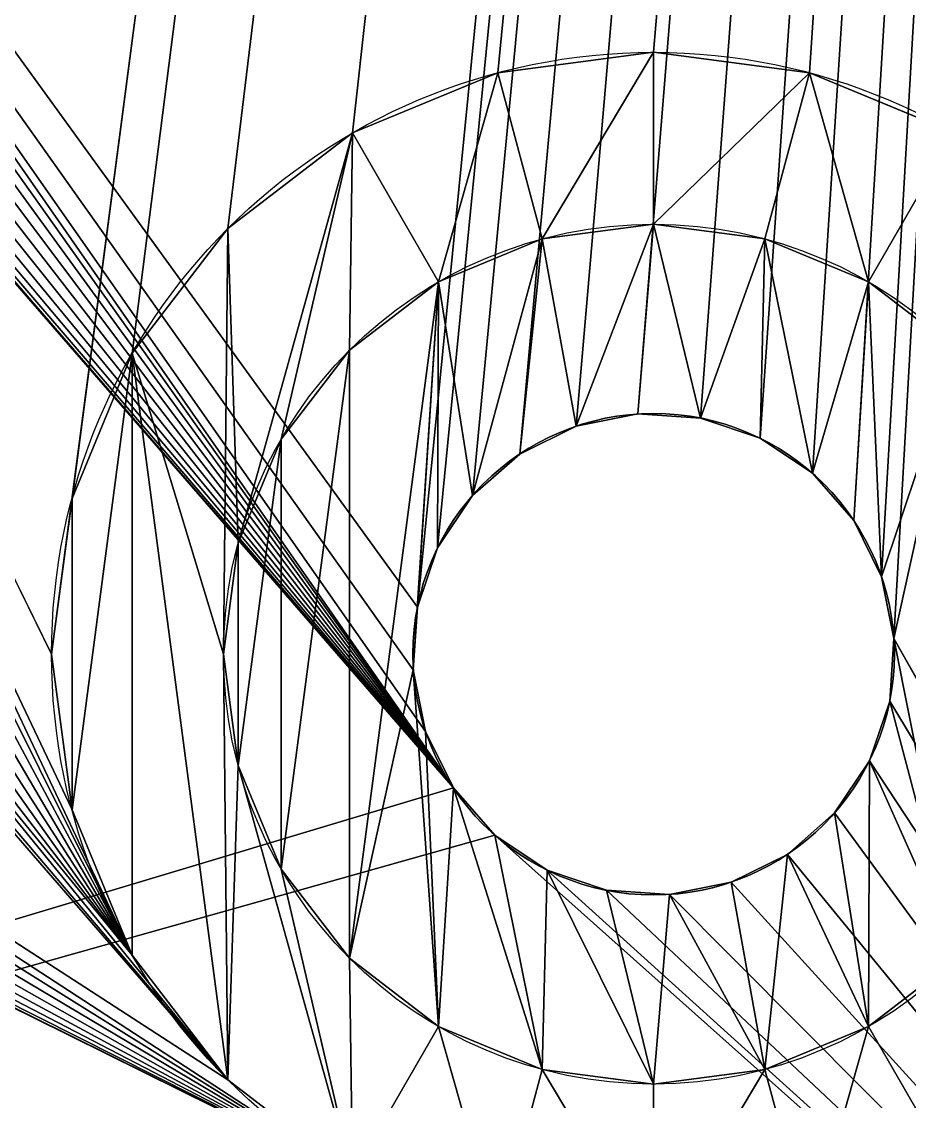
# Model space of a CAD drawing. Extents: x 0 to 70.6, y 0 to 71.4.
# Drawn here: x 61.84 to 67, y 3.78 to 10.05 of the extents above; entities that cross this region are included whole.
import ezdxf

# ---------------------------------------------------------------- set-up
doc = ezdxf.new("R2010")
doc.units = 0
doc.header["$LTSCALE"] = 25.4
doc.layers.get('0').update_dxf_attribs({"linetype": 'CONTINUOUS'})

# ---------------------------------------------------------------- blocks, each defined once
blk = doc.blocks.new('TIMER-MAINBOARD-UNTERTEIL_')
at = {"color": 7}
blk.add_circle((65.5152, 6.3757), 1.4, dxfattribs=at)

msp = doc.modelspace()

# ---------------------------------------------------------------- linework, layer by layer
at = {"color": 0}
for p, q in [((65.5152, 9.8757, -2.5), (65.5152, 9.8757, -7.5)), ((65.5152, 9.8757, -2.5), (65.5152, 9.8757, -7.5)), ((64.6094, 9.7564, -2.5), (64.6094, 9.7564, -7.5)), ((64.6094, 9.7564, -2.5), (64.6094, 9.7564, -7.5)), ((66.4211, 9.7564, -2.5), (66.4211, 9.7564, -7.5)), ((66.4211, 9.7564, -2.5), (66.4211, 9.7564, -7.5)), ((63.7652, 9.4068, -2.5), (63.7652, 9.4068, -7.5)), ((63.7652, 9.4068, -2.5), (63.7652, 9.4068, -7.5)), ((65.5152, 8.8757, -2.5), (65.5152, 8.8757, -7.5)), ((65.5152, 8.8757, -2.5), (65.5152, 8.8757, -7.5)), ((63.0404, 8.8505, -2.5), (63.0404, 8.8505, -7.5)), ((63.0404, 8.8505, -2.5), (63.0404, 8.8505, -7.5)), ((64.8682, 8.7905, -2.5), (64.8682, 8.7905, -7.5)), ((64.8682, 8.7905, -2.5), (64.8682, 8.7905, -7.5)), ((66.1623, 8.7905, -2.5), (66.1623, 8.7905, -7.5)), ((66.1623, 8.7905, -2.5), (66.1623, 8.7905, -7.5)), ((64.2652, 8.5407, -2.5), (64.2652, 8.5407, -7.5)), ((64.2652, 8.5407, -2.5), (64.2652, 8.5407, -7.5)), ((66.7652, 8.5407, -2.5), (66.7652, 8.5407, -7.5)), ((66.7652, 8.5407, -2.5), (66.7652, 8.5407, -7.5)), ((62.4842, 8.1257, -2.5), (62.4842, 8.1257, -7.5)), ((62.4842, 8.1257, -2.5), (62.4842, 8.1257, -7.5)), ((63.7475, 8.1434, -2.5), (63.7475, 8.1434, -7.5)), ((63.7475, 8.1434, -2.5), (63.7475, 8.1434, -7.5)), ((65.4237, 7.7727), (65.4237, 7.7727, -2.5)), ((65.4237, 7.7727), (65.4237, 7.7727, -2.5)), ((65.7884, 7.7488), (65.7884, 7.7488, -2.5)), ((65.7884, 7.7488), (65.7884, 7.7488, -2.5)), ((65.0652, 7.7014), (65.0652, 7.7014, -2.5)), ((65.0652, 7.7014), (65.0652, 7.7014, -2.5)), ((63.3502, 7.6257, -2.5), (63.3502, 7.6257, -7.5)), ((63.3502, 7.6257, -2.5), (63.3502, 7.6257, -7.5)), ((66.1344, 7.6313), (66.1344, 7.6313, -2.5)), ((66.1344, 7.6313), (66.1344, 7.6313, -2.5)), ((64.7374, 7.5397), (64.7374, 7.5397, -2.5)), ((64.7374, 7.5397), (64.7374, 7.5397, -2.5)), ((66.4383, 7.4283), (66.4383, 7.4283, -2.5)), ((66.4383, 7.4283), (66.4383, 7.4283, -2.5)), ((64.4627, 7.2988), (64.4627, 7.2988, -2.5)), ((64.4627, 7.2988), (64.4627, 7.2988, -2.5)), ((62.1345, 7.2815, -2.5), (62.1345, 7.2815, -7.5)), ((62.1345, 7.2815, -2.5), (62.1345, 7.2815, -7.5)), ((66.6793, 7.1535), (66.6793, 7.1535, -2.5)), ((66.6793, 7.1535), (66.6793, 7.1535, -2.5)), ((63.1004, 7.0227, -2.5), (63.1004, 7.0227, -7.5)), ((63.1004, 7.0227, -2.5), (63.1004, 7.0227, -7.5)), ((64.2596, 6.9949), (64.2596, 6.9949, -2.5)), ((64.2596, 6.9949), (64.2596, 6.9949, -2.5)), ((66.8409, 6.8257), (66.8409, 6.8257, -2.5)), ((66.8409, 6.8257), (66.8409, 6.8257, -2.5)), ((64.1421, 6.6488), (64.1421, 6.6488, -2.5)), ((64.1421, 6.6488), (64.1421, 6.6488, -2.5)), ((66.9122, 6.4672), (66.9122, 6.4672, -2.5)), ((66.9122, 6.4672), (66.9122, 6.4672, -2.5)), ((62.0152, 6.3757, -2.5), (62.0152, 6.3757, -7.5)), ((62.0152, 6.3757, -2.5), (62.0152, 6.3757, -7.5)), ((63.0152, 6.3757, -2.5), (63.0152, 6.3757, -7.5)), ((63.0152, 6.3757, -2.5), (63.0152, 6.3757, -7.5)), ((64.1182, 6.2841), (64.1182, 6.2841, -2.5)), ((64.1182, 6.2841), (64.1182, 6.2841, -2.5)), ((66.8883, 6.1025), (66.8883, 6.1025, -2.5)), ((66.8883, 6.1025), (66.8883, 6.1025, -2.5)), ((64.1895, 5.9257), (64.1895, 5.9257, -2.5)), ((64.1895, 5.9257), (64.1895, 5.9257, -2.5)), ((63.1004, 5.7286, -2.5), (63.1004, 5.7286, -7.5)), ((63.1004, 5.7286, -2.5), (63.1004, 5.7286, -7.5)), ((66.7709, 5.7565), (66.7709, 5.7565, -2.5)), ((66.7709, 5.7565), (66.7709, 5.7565, -2.5)), ((64.3512, 5.5979), (64.3512, 5.5979, -2.5)), ((64.3512, 5.5979), (64.3512, 5.5979, -2.5)), ((62.1345, 5.4698, -2.5), (62.1345, 5.4698, -7.5)), ((62.1345, 5.4698, -2.5), (62.1345, 5.4698, -7.5)), ((66.5678, 5.4526), (66.5678, 5.4526, -2.5)), ((66.5678, 5.4526), (66.5678, 5.4526, -2.5)), ((64.5922, 5.3231), (64.5922, 5.3231, -2.5)), ((64.5922, 5.3231), (64.5922, 5.3231, -2.5)), ((66.293, 5.2116), (66.293, 5.2116, -2.5)), ((66.293, 5.2116), (66.293, 5.2116, -2.5)), ((63.3502, 5.1257, -2.5), (63.3502, 5.1257, -7.5)), ((63.3502, 5.1257, -2.5), (63.3502, 5.1257, -7.5)), ((64.896, 5.1201), (64.896, 5.1201, -2.5)), ((64.896, 5.1201), (64.896, 5.1201, -2.5)), ((65.9653, 5.05), (65.9653, 5.05, -2.5)), ((65.9653, 5.05), (65.9653, 5.05, -2.5)), ((65.2421, 5.0026), (65.2421, 5.0026, -2.5)), ((65.2421, 5.0026), (65.2421, 5.0026, -2.5)), ((65.6068, 4.9787), (65.6068, 4.9787, -2.5)), ((65.6068, 4.9787), (65.6068, 4.9787, -2.5)), ((62.4842, 4.6257, -2.5), (62.4842, 4.6257, -7.5)), ((62.4842, 4.6257, -2.5), (62.4842, 4.6257, -7.5)), ((63.7475, 4.6079, -2.5), (63.7475, 4.6079, -7.5)), ((63.7475, 4.6079, -2.5), (63.7475, 4.6079, -7.5)), ((64.2652, 4.2106, -2.5), (64.2652, 4.2106, -7.5)), ((64.2652, 4.2106, -2.5), (64.2652, 4.2106, -7.5)), ((66.7652, 4.2106, -2.5), (66.7652, 4.2106, -7.5)), ((66.7652, 4.2106, -2.5), (66.7652, 4.2106, -7.5)), ((64.8682, 3.9609, -2.5), (64.8682, 3.9609, -7.5)), ((64.8682, 3.9609, -2.5), (64.8682, 3.9609, -7.5)), ((66.1623, 3.9609, -2.5), (66.1623, 3.9609, -7.5)), ((66.1623, 3.9609, -2.5), (66.1623, 3.9609, -7.5)), ((63.0404, 3.9008, -2.5), (63.0404, 3.9008, -7.5)), ((63.0404, 3.9008, -2.5), (63.0404, 3.9008, -7.5)), ((65.5152, 3.8757, -2.5), (65.5152, 3.8757, -7.5)), ((65.5152, 3.8757, -2.5), (65.5152, 3.8757, -7.5))]:
    msp.add_line(p, q, dxfattribs=at)
for centre, radius in [((65.5152, 6.3757, -2.5), 3.5), ((65.5152, 6.3757, -7.5), 3.5), ((65.5152, 6.3757, -2.5), 3.5), ((65.5152, 6.3757, -7.5), 3.5), ((65.5152, 6.3757, -2.5), 3.5), ((65.5152, 6.3757, -7.5), 3.5), ((65.5152, 6.3757, -2.5), 3.5), ((65.5152, 6.3757, -7.5), 3.5), ((65.5152, 6.3757, -2.5), 3.5), ((65.5152, 6.3757, -7.5), 3.5), ((65.5152, 6.3757, -2.5), 3.5), ((65.5152, 6.3757, -7.5), 3.5), ((65.5152, 6.3757, -2.5), 3.5), ((65.5152, 6.3757, -7.5), 3.5), ((65.5152, 6.3757, -2.5), 3.5), ((65.5152, 6.3757, -7.5), 3.5), ((65.5152, 6.3757, -2.5), 3.5), ((65.5152, 6.3757, -7.5), 3.5), ((65.5152, 6.3757, -2.5), 3.5), ((65.5152, 6.3757, -7.5), 3.5), ((65.5152, 6.3757, -2.5), 3.5), ((65.5152, 6.3757, -7.5), 3.5), ((65.5152, 6.3757, -2.5), 3.5), ((65.5152, 6.3757, -7.5), 3.5), ((65.5152, 6.3757, -2.5), 3.5), ((65.5152, 6.3757, -7.5), 3.5), ((65.5152, 6.3757, -2.5), 3.5), ((65.5152, 6.3757, -7.5), 3.5), ((65.5152, 6.3757, -2.5), 3.5), ((65.5152, 6.3757, -7.5), 3.5), ((65.5152, 6.3757, -2.5), 3.5), ((65.5152, 6.3757, -7.5), 3.5), ((65.5152, 6.3757, -2.5), 3.5), ((65.5152, 6.3757, -7.5), 3.5), ((65.5152, 6.3757, -2.5), 3.5), ((65.5152, 6.3757, -7.5), 3.5), ((65.5152, 6.3757, -2.5), 3.5), ((65.5152, 6.3757, -7.5), 3.5), ((65.5152, 6.3757, -2.5), 3.5), ((65.5152, 6.3757, -7.5), 3.5), ((65.5152, 6.3757, -2.5), 3.5), ((65.5152, 6.3757, -7.5), 3.5), ((65.5152, 6.3757, -2.5), 3.5), ((65.5152, 6.3757, -7.5), 3.5), ((65.5152, 6.3757, -2.5), 3.5), ((65.5152, 6.3757, -7.5), 3.5), ((65.5152, 6.3757, -2.5), 3.5), ((65.5152, 6.3757, -7.5), 3.5), ((65.5152, 6.3757, -2.5), 3.5), ((65.5152, 6.3757, -7.5), 3.5), ((65.5152, 6.3757, -2.5), 2.5), ((65.5152, 6.3757, -7.5), 2.5), ((65.5152, 6.3757, -2.5), 2.5), ((65.5152, 6.3757, -7.5), 2.5), ((65.5152, 6.3757, -2.5), 2.5), ((65.5152, 6.3757, -7.5), 2.5), ((65.5152, 6.3757, -2.5), 2.5), ((65.5152, 6.3757, -7.5), 2.5), ((65.5152, 6.3757, -2.5), 2.5), ((65.5152, 6.3757, -7.5), 2.5), ((65.5152, 6.3757, -2.5), 2.5), ((65.5152, 6.3757, -7.5), 2.5), ((65.5152, 6.3757, -2.5), 2.5), ((65.5152, 6.3757, -7.5), 2.5), ((65.5152, 6.3757, -2.5), 2.5), ((65.5152, 6.3757, -7.5), 2.5), ((65.5152, 6.3757, -2.5), 2.5), ((65.5152, 6.3757, -7.5), 2.5), ((65.5152, 6.3757, -2.5), 2.5), ((65.5152, 6.3757, -7.5), 2.5), ((65.5152, 6.3757, -2.5), 2.5), ((65.5152, 6.3757, -7.5), 2.5), ((65.5152, 6.3757, -2.5), 2.5), ((65.5152, 6.3757, -7.5), 2.5), ((65.5152, 6.3757, -2.5), 2.5), ((65.5152, 6.3757, -7.5), 2.5), ((65.5152, 6.3757, -2.5), 2.5), ((65.5152, 6.3757, -7.5), 2.5), ((65.5152, 6.3757, -2.5), 2.5), ((65.5152, 6.3757, -7.5), 2.5), ((65.5152, 6.3757, -2.5), 2.5), ((65.5152, 6.3757, -7.5), 2.5), ((65.5152, 6.3757, -2.5), 2.5), ((65.5152, 6.3757, -7.5), 2.5), ((65.5152, 6.3757, -2.5), 2.5), ((65.5152, 6.3757, -7.5), 2.5), ((65.5152, 6.3757, -2.5), 2.5), ((65.5152, 6.3757, -7.5), 2.5), ((65.5152, 6.3757, -2.5), 2.5), ((65.5152, 6.3757, -7.5), 2.5), ((65.5152, 6.3757, -2.5), 2.5), ((65.5152, 6.3757, -7.5), 2.5), ((65.5152, 6.3757, -2.5), 2.5), ((65.5152, 6.3757, -7.5), 2.5), ((65.5152, 6.3757, -2.5), 2.5), ((65.5152, 6.3757, -7.5), 2.5), ((65.5152, 6.3757, -2.5), 2.5), ((65.5152, 6.3757, -7.5), 2.5), ((65.5152, 6.3757, -2.5), 2.5), ((65.5152, 6.3757, -7.5), 2.5)]:
    msp.add_circle(centre, radius, dxfattribs=at)
at = {"color": 0, "extrusion": (0, 0, -1)}
for centre in [(-65.5152, 6.3757), (-65.5152, 6.3757), (-65.5152, 6.3757, 2.5), (-65.5152, 6.3757), (-65.5152, 6.3757, 2.5), (-65.5152, 6.3757), (-65.5152, 6.3757, 2.5), (-65.5152, 6.3757), (-65.5152, 6.3757, 2.5), (-65.5152, 6.3757), (-65.5152, 6.3757, 2.5), (-65.5152, 6.3757), (-65.5152, 6.3757, 2.5), (-65.5152, 6.3757), (-65.5152, 6.3757, 2.5), (-65.5152, 6.3757), (-65.5152, 6.3757, 2.5), (-65.5152, 6.3757), (-65.5152, 6.3757, 2.5), (-65.5152, 6.3757), (-65.5152, 6.3757, 2.5), (-65.5152, 6.3757), (-65.5152, 6.3757, 2.5), (-65.5152, 6.3757), (-65.5152, 6.3757, 2.5), (-65.5152, 6.3757), (-65.5152, 6.3757, 2.5), (-65.5152, 6.3757), (-65.5152, 6.3757, 2.5), (-65.5152, 6.3757), (-65.5152, 6.3757, 2.5), (-65.5152, 6.3757), (-65.5152, 6.3757, 2.5), (-65.5152, 6.3757), (-65.5152, 6.3757, 2.5), (-65.5152, 6.3757), (-65.5152, 6.3757, 2.5), (-65.5152, 6.3757), (-65.5152, 6.3757, 2.5), (-65.5152, 6.3757), (-65.5152, 6.3757, 2.5), (-65.5152, 6.3757), (-65.5152, 6.3757, 2.5), (-65.5152, 6.3757), (-65.5152, 6.3757, 2.5), (-65.5152, 6.3757), (-65.5152, 6.3757, 2.5), (-65.5152, 6.3757), (-65.5152, 6.3757, 2.5), (-65.5152, 6.3757, 2.5)]:
    msp.add_circle(centre, 1.4, dxfattribs=at)

# ---------------------------------------------------------------- block references
at = {"color": 0}
msp.add_blockref('TIMER-MAINBOARD-UNTERTEIL_', (0, 0), dxfattribs=at)

# ---------------------------------------------------------------- meshes
mesh = msp.add_polyface(dxfattribs=at)
corners = [(0, 71.4, -2.5), (2.9923, 65.4895, -2.5), (0, 0, -2.5), (3.0834, 66.3986, -2.5), (3.4067, 67.2532, -2.5), (3.9402, 67.9949, -2.5), (4.6475, 68.5734, -2.5), (5.4804, 68.9491, -2.5), (6.3821, 69.0964, -2.5), (70.56, 71.4, -2.5), (7.2912, 69.0053, -2.5), (8.1458, 68.682, -2.5), (8.8876, 68.1485, -2.5), (9.466, 67.4412, -2.5), (9.8417, 66.6083, -2.5), (9.989, 65.7066, -2.5), (34.7433, 53.7097, -2.5), (34.1781, 53.3834, -2.5), (33.7166, 52.9219, -2.5), (33.3903, 52.3567, -2.5), (33.2214, 51.7263, -2.5), (33.2, 20, -2.5), (35.3737, 53.8786, -2.5), (36.0263, 53.8786, -2.5), (36.6567, 53.7097, -2.5), (37.2219, 53.3834, -2.5), (37.6834, 52.9219, -2.5), (38.0097, 52.3567, -2.5), (38.1786, 51.7263, -2.5), (38.1786, 51.0737, -2.5), (38.2, 20, -2.5), (46.059, 26.779, -2.5), (45.757, 25.9167, -2.5), (45.6884, 25.0056, -2.5), (46.5738, 27.5338, -2.5), (47.2665, 28.1296, -2.5), (48.0899, 28.5258, -2.5), (48.9877, 28.6955, -2.5), (49.8988, 28.627, -2.5), (50.7611, 28.325, -2.5), (51.5159, 27.8101, -2.5), (52.1117, 27.1174, -2.5), (52.5079, 26.2941, -2.5), (52.6775, 25.3963, -2.5), (62.0152, 6.3757, -2.5), (62.1345, 7.2815, -2.5), (62.4842, 8.1257, -2.5), (63.0404, 8.8505, -2.5), (63.7652, 9.4068, -2.5), (64.6094, 9.7564, -2.5), (65.5152, 9.8757, -2.5), (66.4211, 9.7564, -2.5), (67.2652, 9.4068, -2.5), (67.9901, 8.8505, -2.5), (68.5463, 8.1257, -2.5), (68.896, 7.2815, -2.5), (69.0152, 6.3757, -2.5), (63.7652, 3.3446, -2.5), (70.56, 0, -2.5), (34.45, 17.8349, -2.5), (33.9322, 18.2322, -2.5), (33.5349, 18.75, -2.5), (3.5153, 63.7549, -2.5), (3.1396, 64.5877, -2.5), (4.0937, 63.0476, -2.5), (4.8355, 62.5141, -2.5), (5.6901, 62.1908, -2.5), (6.5992, 62.0997, -2.5), (7.501, 62.247, -2.5), (8.3338, 62.6227, -2.5), (9.0411, 63.2011, -2.5), (9.5746, 63.9429, -2.5), (9.8979, 64.7975, -2.5), (33.2852, 19.353, -2.5), (35.053, 17.5852, -2.5), (35.7, 17.5, -2.5), (36.347, 17.5852, -2.5), (36.95, 17.8349, -2.5), (37.4678, 18.2322, -2.5), (37.8651, 18.75, -2.5), (38.1148, 19.353, -2.5), (63.0404, 3.9008, -2.5), (46.8501, 22.5918, -2.5), (46.2543, 23.2845, -2.5), (45.8581, 24.1078, -2.5), (47.6049, 22.0769, -2.5), (48.4672, 21.7749, -2.5), (62.4842, 4.6257, -2.5), (49.3783, 21.7064, -2.5), (50.2761, 21.876, -2.5), (51.0994, 22.2722, -2.5), (51.7921, 22.868, -2.5), (52.307, 23.6228, -2.5), (52.609, 24.4852, -2.5), (62.1345, 5.4698, -2.5), (64.6094, 2.9949, -2.5), (65.5152, 2.8757, -2.5), (66.4211, 2.9949, -2.5), (67.2652, 3.3446, -2.5), (67.9901, 3.9008, -2.5), (68.5463, 4.6257, -2.5), (68.896, 5.4698, -2.5), (33.2214, 51.0737, -2.5), (33.2852, 20.647, -2.5), (33.3903, 50.4433, -2.5), (33.5349, 21.25, -2.5), (33.7166, 49.8781, -2.5), (33.9322, 21.7678, -2.5), (34.1781, 49.4166, -2.5), (34.45, 22.1651, -2.5), (34.7433, 49.0903, -2.5), (35.053, 22.4148, -2.5), (35.3737, 48.9214, -2.5), (35.7, 22.5, -2.5), (36.0263, 48.9214, -2.5), (36.347, 22.4148, -2.5), (36.6567, 49.0903, -2.5), (36.95, 22.1651, -2.5), (37.2219, 49.4166, -2.5), (37.4678, 21.7678, -2.5), (37.6834, 49.8781, -2.5), (37.8651, 21.25, -2.5), (38.0097, 50.4433, -2.5), (38.1148, 20.647, -2.5)]
mesh.append_faces([[corners[k] for k in face] for face in [(0, 1, 2), (1, 0, 3), (3, 0, 4), (4, 0, 5), (5, 0, 6), (6, 0, 7), (7, 0, 8), (8, 9, 10), (10, 9, 11), (11, 9, 12), (12, 9, 13), (13, 9, 14), (14, 9, 15), (16, 9, 22), (22, 9, 23), (23, 9, 24), (24, 9, 25), (25, 9, 26), (26, 9, 27), (27, 9, 28), (28, 9, 29), (31, 9, 34), (34, 9, 35), (35, 9, 36), (36, 9, 37), (37, 9, 38), (38, 9, 39), (39, 9, 40), (40, 9, 41), (41, 9, 42), (42, 9, 43), (44, 9, 45), (45, 9, 46), (46, 9, 47), (47, 9, 48), (48, 9, 49), (49, 9, 50), (50, 9, 51), (51, 9, 52), (52, 9, 53), (53, 9, 54), (54, 9, 55), (55, 9, 56), (2, 57, 58), (59, 2, 60), (60, 2, 61), (62, 2, 63), (63, 2, 1), (61, 15, 73), (73, 15, 21), (57, 30, 81), (82, 30, 83), (83, 30, 84), (84, 30, 33), (81, 86, 87), (87, 43, 94), (94, 43, 44), (58, 56, 9), (21, 102, 103), (102, 21, 20), (103, 104, 105), (105, 106, 107), (107, 108, 109), (109, 110, 111), (111, 112, 113), (113, 114, 115), (115, 116, 117), (117, 118, 119), (119, 120, 121), (121, 122, 123), (123, 29, 30)]], dxfattribs={"vtx0": -1, "vtx1": -1, "color": 0})
mesh.append_faces([[corners[k] for k in face] for face in [(15, 9, 16), (15, 20, 21), (29, 9, 30), (30, 9, 31), (43, 9, 44), (57, 2, 59), (61, 2, 62), (81, 30, 82)]], dxfattribs={"vtx0": -1, "vtx1": -1, "vtx2": -1, "color": 0})
mesh.append_faces([[corners[k] for k in face] for face in [(8, 0, 9), (15, 16, 17), (15, 17, 18), (15, 18, 19), (15, 19, 20), (30, 31, 32), (30, 32, 33), (61, 62, 64), (61, 64, 65), (61, 65, 66), (61, 66, 67), (61, 67, 68), (61, 68, 69), (61, 69, 70), (61, 70, 71), (61, 71, 72), (61, 72, 15), (57, 59, 74), (57, 74, 75), (57, 75, 76), (57, 76, 77), (57, 77, 78), (57, 78, 79), (57, 79, 80), (57, 80, 30), (81, 82, 85), (81, 85, 86), (87, 86, 88), (87, 88, 89), (87, 89, 90), (87, 90, 91), (87, 91, 92), (87, 92, 93), (87, 93, 43), (58, 57, 95), (58, 95, 96), (58, 96, 97), (58, 97, 98), (58, 98, 99), (58, 99, 100), (58, 100, 101), (58, 101, 56), (103, 102, 104), (105, 104, 106), (107, 106, 108), (109, 108, 110), (111, 110, 112), (113, 112, 114), (115, 114, 116), (117, 116, 118), (119, 118, 120), (121, 120, 122), (123, 122, 29)]], dxfattribs={"vtx0": -1, "vtx2": -1, "color": 0})
mesh = msp.add_polyface(dxfattribs=at)
corners = [(45.7, 0), (47.795, 25.0182), (45.7, 71.4), (47.8895, 24.6652), (48.0723, 24.3487), (64.3512, 5.5979), (64.5922, 5.3231), (70.56, 0), (48.3307, 24.0902), (48.6472, 23.9075), (49.0002, 23.8129), (49.3657, 23.8129), (49.7187, 23.9075), (50.0352, 24.0902), (50.2937, 24.3487), (50.4764, 24.6652), (50.571, 25.0182), (50.571, 25.3837), (64.1895, 5.9257), (64.1182, 6.2841), (64.896, 5.1201), (65.2421, 5.0026), (65.6068, 4.9787), (65.9653, 5.05), (66.293, 5.2116), (66.5678, 5.4526), (66.7709, 5.7565), (66.8883, 6.1025), (66.9122, 6.4672), (47.8895, 25.7367), (70.56, 71.4), (47.795, 25.3837), (48.0723, 26.0532), (48.3307, 26.3116), (48.6472, 26.4944), (49.0002, 26.589), (49.3657, 26.589), (49.7187, 26.4944), (50.0352, 26.3116), (50.2937, 26.0532), (50.4764, 25.7367), (64.1421, 6.6488), (64.2596, 6.9949), (64.4627, 7.2988), (64.7374, 7.5397), (65.0652, 7.7014), (65.4237, 7.7727), (65.7884, 7.7488), (66.1344, 7.6313), (66.4383, 7.4283), (66.6793, 7.1535), (66.8409, 6.8257)]
mesh.append_faces([[corners[k] for k in face] for face in [(0, 1, 2), (1, 0, 3), (3, 0, 4), (5, 0, 6), (4, 5, 8), (8, 5, 9), (9, 5, 10), (10, 5, 11), (11, 5, 12), (12, 5, 13), (13, 5, 14), (14, 5, 15), (15, 5, 16), (16, 5, 17), (6, 7, 20), (20, 7, 21), (21, 7, 22), (22, 7, 23), (23, 7, 24), (24, 7, 25), (25, 7, 26), (26, 7, 27), (27, 7, 28), (2, 29, 30), (29, 2, 31), (31, 2, 1), (41, 17, 19), (30, 28, 7)]], dxfattribs={"vtx0": -1, "vtx1": -1, "color": 0})
mesh.append_faces([[corners[k] for k in face] for face in [(4, 0, 5), (30, 17, 41)]], dxfattribs={"vtx0": -1, "vtx1": -1, "vtx2": -1, "color": 0})
mesh.append_faces([[corners[k] for k in face] for face in [(6, 0, 7), (17, 5, 18), (17, 18, 19), (30, 29, 32), (30, 32, 33), (30, 33, 34), (30, 34, 35), (30, 35, 36), (30, 36, 37), (30, 37, 38), (30, 38, 39), (30, 39, 40), (30, 40, 17), (30, 41, 42), (30, 42, 43), (30, 43, 44), (30, 44, 45), (30, 45, 46), (30, 46, 47), (30, 47, 48), (30, 48, 49), (30, 49, 50), (30, 50, 51), (30, 51, 28)]], dxfattribs={"vtx0": -1, "vtx2": -1, "color": 0})
mesh = msp.add_polyface(dxfattribs=at)
corners = [(63.0404, 8.8505, -7.5), (63.0152, 6.3757, -7.5), (62.4842, 8.1257, -7.5), (63.1004, 7.0227, -7.5), (63.7652, 9.4068, -7.5), (63.3502, 7.6257, -7.5), (63.7475, 8.1434, -7.5), (64.2652, 8.5407, -7.5), (64.6094, 9.7564, -7.5), (64.8682, 8.7905, -7.5), (65.5152, 9.8757, -7.5), (65.5152, 8.8757, -7.5), (66.4211, 9.7564, -7.5), (66.1623, 8.7905, -7.5), (66.7652, 8.5407, -7.5), (67.2652, 9.4068, -7.5), (67.283, 8.1434, -7.5), (67.9901, 8.8505, -7.5), (67.6803, 7.6257, -7.5), (67.9301, 7.0227, -7.5), (68.0152, 6.3757, -7.5), (68.5463, 8.1257, -7.5), (68.5463, 4.6257, -7.5), (68.896, 5.4698, -7.5), (68.896, 7.2815, -7.5), (69.0152, 6.3757, -7.5), (62.1345, 7.2815, -7.5), (62.1345, 5.4698, -7.5), (62.0152, 6.3757, -7.5), (62.4842, 4.6257, -7.5), (63.0404, 3.9008, -7.5), (63.1004, 5.7286, -7.5), (63.7652, 3.3446, -7.5), (63.3502, 5.1257, -7.5), (63.7475, 4.6079, -7.5), (64.2652, 4.2106, -7.5), (64.6094, 2.9949, -7.5), (64.8682, 3.9609, -7.5), (65.5152, 2.8757, -7.5), (65.5152, 3.8757, -7.5), (66.1623, 3.9609, -7.5), (66.4211, 2.9949, -7.5), (66.7652, 4.2106, -7.5), (67.2652, 3.3446, -7.5), (67.283, 4.6079, -7.5), (67.9901, 3.9008, -7.5), (67.6803, 5.1257, -7.5), (67.9301, 5.7286, -7.5)]
mesh.append_faces([[corners[k] for k in face] for face in [(23, 24, 25), (26, 27, 28)]], dxfattribs={"vtx0": -1, "color": 0})
mesh.append_faces([[corners[k] for k in face] for face in [(0, 1, 2), (1, 0, 3), (3, 4, 5), (5, 4, 6), (6, 4, 7), (7, 8, 9), (9, 10, 11), (11, 12, 13), (13, 12, 14), (14, 15, 16), (16, 17, 18), (18, 17, 19), (19, 17, 20), (22, 21, 23), (27, 2, 29), (29, 2, 30), (30, 31, 32), (32, 35, 36), (36, 37, 38), (38, 40, 41), (41, 42, 43), (43, 44, 45), (45, 20, 22)]], dxfattribs={"vtx0": -1, "vtx1": -1, "color": 0})
mesh.append_faces([[corners[k] for k in face] for face in [(20, 21, 22), (30, 2, 1)]], dxfattribs={"vtx0": -1, "vtx1": -1, "vtx2": -1, "color": 0})
mesh.append_faces([[corners[k] for k in face] for face in [(3, 0, 4), (7, 4, 8), (9, 8, 10), (11, 10, 12), (14, 12, 15), (16, 15, 17), (20, 17, 21), (23, 21, 24), (27, 26, 2), (30, 1, 31), (32, 31, 33), (32, 33, 34), (32, 34, 35), (36, 35, 37), (38, 37, 39), (38, 39, 40), (41, 40, 42), (43, 42, 44), (45, 44, 46), (45, 46, 47), (45, 47, 20)]], dxfattribs={"vtx0": -1, "vtx2": -1, "color": 0})
mesh = msp.add_polyface(dxfattribs=at)
corners = [(64.6094, 9.7564, -2.5), (65.5152, 9.8757, -7.5), (64.6094, 9.7564, -7.5), (65.5152, 9.8757, -2.5)]
mesh.append_faces([[corners[k] for k in face] for face in [(0, 1, 2), (1, 0, 3)]], dxfattribs={"vtx0": -1, "color": 0})
mesh = msp.add_polyface(dxfattribs=at)
corners = [(65.5152, 9.8757, -2.5), (66.4211, 9.7564, -7.5), (65.5152, 9.8757, -7.5), (66.4211, 9.7564, -2.5)]
mesh.append_faces([[corners[k] for k in face] for face in [(0, 1, 2), (1, 0, 3)]], dxfattribs={"vtx0": -1, "color": 0})
mesh = msp.add_polyface(dxfattribs=at)
corners = [(63.7652, 9.4068, -2.5), (64.6094, 9.7564, -7.5), (63.7652, 9.4068, -7.5), (64.6094, 9.7564, -2.5)]
mesh.append_faces([[corners[k] for k in face] for face in [(0, 1, 2), (1, 0, 3)]], dxfattribs={"vtx0": -1, "color": 0})
mesh = msp.add_polyface(dxfattribs=at)
corners = [(66.4211, 9.7564, -2.5), (67.2652, 9.4068, -7.5), (66.4211, 9.7564, -7.5), (67.2652, 9.4068, -2.5)]
mesh.append_faces([[corners[k] for k in face] for face in [(0, 1, 2), (1, 0, 3)]], dxfattribs={"vtx0": -1, "color": 0})
mesh = msp.add_polyface(dxfattribs=at)
corners = [(63.0404, 8.8505, -2.5), (63.7652, 9.4068, -7.5), (63.0404, 8.8505, -7.5), (63.7652, 9.4068, -2.5)]
mesh.append_faces([[corners[k] for k in face] for face in [(0, 1, 2), (1, 0, 3)]], dxfattribs={"vtx0": -1, "color": 0})
mesh = msp.add_polyface(dxfattribs=at)
corners = [(63.1004, 7.0227, -2.5), (63.1004, 5.7286, -2.5), (63.0152, 6.3757, -2.5), (63.3502, 7.6257, -2.5), (63.3502, 5.1257, -2.5), (63.7475, 8.1434, -2.5), (63.7475, 4.6079, -2.5), (64.2652, 8.5407, -2.5), (64.1182, 6.2841, -2.5), (64.1421, 6.6488, -2.5), (64.2596, 6.9949, -2.5), (64.4627, 7.2988, -2.5), (64.8682, 8.7905, -2.5), (64.7374, 7.5397, -2.5), (65.0652, 7.7014, -2.5), (65.5152, 8.8757, -2.5), (65.4237, 7.7727, -2.5), (65.7884, 7.7488, -2.5), (66.1623, 8.7905, -2.5), (66.1344, 7.6313, -2.5), (66.4383, 7.4283, -2.5), (66.7652, 8.5407, -2.5), (66.6793, 7.1535, -2.5), (66.8409, 6.8257, -2.5), (67.283, 8.1434, -2.5), (66.9122, 6.4672, -2.5), (67.283, 4.6079, -2.5), (67.6803, 5.1257, -2.5), (67.6803, 7.6257, -2.5), (67.9301, 7.0227, -2.5), (67.9301, 5.7286, -2.5), (68.0152, 6.3757, -2.5), (64.2652, 4.2106, -2.5), (64.1895, 5.9257, -2.5), (64.3512, 5.5979, -2.5), (64.8682, 3.9609, -2.5), (64.5922, 5.3231, -2.5), (64.896, 5.1201, -2.5), (65.5152, 3.8757, -2.5), (65.2421, 5.0026, -2.5), (65.6068, 4.9787, -2.5), (66.1623, 3.9609, -2.5), (65.9653, 5.05, -2.5), (66.293, 5.2116, -2.5), (66.7652, 4.2106, -2.5), (66.5678, 5.4526, -2.5), (66.7709, 5.7565, -2.5), (66.8883, 6.1025, -2.5)]
mesh.append_faces([[corners[k] for k in face] for face in [(0, 1, 2), (30, 29, 31)]], dxfattribs={"vtx0": -1, "color": 0})
mesh.append_faces([[corners[k] for k in face] for face in [(1, 3, 4), (4, 5, 6), (8, 7, 9), (9, 7, 10), (10, 7, 11), (11, 12, 13), (13, 12, 14), (14, 15, 16), (16, 15, 17), (17, 18, 19), (19, 18, 20), (20, 21, 22), (22, 21, 23), (23, 24, 25), (26, 24, 27), (27, 29, 30), (32, 34, 35), (35, 37, 38), (38, 40, 41), (41, 43, 44), (44, 46, 26)]], dxfattribs={"vtx0": -1, "vtx1": -1, "color": 0})
mesh.append_faces([[corners[k] for k in face] for face in [(6, 7, 8), (25, 24, 26)]], dxfattribs={"vtx0": -1, "vtx1": -1, "vtx2": -1, "color": 0})
mesh.append_faces([[corners[k] for k in face] for face in [(1, 0, 3), (4, 3, 5), (6, 5, 7), (11, 7, 12), (14, 12, 15), (17, 15, 18), (20, 18, 21), (23, 21, 24), (27, 24, 28), (27, 28, 29), (8, 32, 6), (32, 8, 33), (32, 33, 34), (35, 34, 36), (35, 36, 37), (38, 37, 39), (38, 39, 40), (41, 40, 42), (41, 42, 43), (44, 43, 45), (44, 45, 46), (26, 46, 47), (26, 47, 25)]], dxfattribs={"vtx0": -1, "vtx2": -1, "color": 0})
mesh = msp.add_polyface(dxfattribs=at)
corners = [(65.5152, 8.8757, -2.5), (64.8682, 8.7905, -7.5), (65.5152, 8.8757, -7.5), (64.8682, 8.7905, -2.5)]
mesh.append_faces([[corners[k] for k in face] for face in [(0, 1, 2), (1, 0, 3)]], dxfattribs={"vtx0": -1, "color": 0})
mesh = msp.add_polyface(dxfattribs=at)
corners = [(66.1623, 8.7905, -2.5), (65.5152, 8.8757, -7.5), (66.1623, 8.7905, -7.5), (65.5152, 8.8757, -2.5)]
mesh.append_faces([[corners[k] for k in face] for face in [(0, 1, 2), (1, 0, 3)]], dxfattribs={"vtx0": -1, "color": 0})
mesh = msp.add_polyface(dxfattribs=at)
corners = [(63.0404, 8.8505, -2.5), (62.4842, 8.1257, -7.5), (62.4842, 8.1257, -2.5), (63.0404, 8.8505, -7.5)]
mesh.append_faces([[corners[k] for k in face] for face in [(0, 1, 2), (1, 0, 3)]], dxfattribs={"vtx0": -1, "color": 0})
mesh = msp.add_polyface(dxfattribs=at)
corners = [(64.8682, 8.7905, -2.5), (64.2652, 8.5407, -7.5), (64.8682, 8.7905, -7.5), (64.2652, 8.5407, -2.5)]
mesh.append_faces([[corners[k] for k in face] for face in [(0, 1, 2), (1, 0, 3)]], dxfattribs={"vtx0": -1, "color": 0})
mesh = msp.add_polyface(dxfattribs=at)
corners = [(66.7652, 8.5407, -2.5), (66.1623, 8.7905, -7.5), (66.7652, 8.5407, -7.5), (66.1623, 8.7905, -2.5)]
mesh.append_faces([[corners[k] for k in face] for face in [(0, 1, 2), (1, 0, 3)]], dxfattribs={"vtx0": -1, "color": 0})
mesh = msp.add_polyface(dxfattribs=at)
corners = [(64.2652, 8.5407, -2.5), (63.7475, 8.1434, -7.5), (64.2652, 8.5407, -7.5), (63.7475, 8.1434, -2.5)]
mesh.append_faces([[corners[k] for k in face] for face in [(0, 1, 2), (1, 0, 3)]], dxfattribs={"vtx0": -1, "color": 0})
mesh = msp.add_polyface(dxfattribs=at)
corners = [(67.283, 8.1434, -2.5), (66.7652, 8.5407, -7.5), (67.283, 8.1434, -7.5), (66.7652, 8.5407, -2.5)]
mesh.append_faces([[corners[k] for k in face] for face in [(0, 1, 2), (1, 0, 3)]], dxfattribs={"vtx0": -1, "color": 0})
mesh = msp.add_polyface(dxfattribs=at)
corners = [(62.4842, 8.1257, -2.5), (62.1345, 7.2815, -7.5), (62.1345, 7.2815, -2.5), (62.4842, 8.1257, -7.5)]
mesh.append_faces([[corners[k] for k in face] for face in [(0, 1, 2), (1, 0, 3)]], dxfattribs={"vtx0": -1, "color": 0})
mesh = msp.add_polyface(dxfattribs=at)
corners = [(63.7475, 8.1434, -7.5), (63.3502, 7.6257, -2.5), (63.3502, 7.6257, -7.5), (63.7475, 8.1434, -2.5)]
mesh.append_faces([[corners[k] for k in face] for face in [(0, 1, 2), (1, 0, 3)]], dxfattribs={"vtx0": -1, "color": 0})
mesh = msp.add_polyface(dxfattribs=at)
corners = [(65.4237, 7.7727), (65.0652, 7.7014, -2.5), (65.4237, 7.7727, -2.5), (65.0652, 7.7014)]
mesh.append_faces([[corners[k] for k in face] for face in [(0, 1, 2), (1, 0, 3)]], dxfattribs={"vtx0": -1, "color": 0})
mesh = msp.add_polyface(dxfattribs=at)
corners = [(65.7884, 7.7488), (65.4237, 7.7727, -2.5), (65.7884, 7.7488, -2.5), (65.4237, 7.7727)]
mesh.append_faces([[corners[k] for k in face] for face in [(0, 1, 2), (1, 0, 3)]], dxfattribs={"vtx0": -1, "color": 0})
mesh = msp.add_polyface(dxfattribs=at)
corners = [(66.1344, 7.6313), (65.7884, 7.7488, -2.5), (66.1344, 7.6313, -2.5), (65.7884, 7.7488)]
mesh.append_faces([[corners[k] for k in face] for face in [(0, 1, 2), (1, 0, 3)]], dxfattribs={"vtx0": -1, "color": 0})
mesh = msp.add_polyface(dxfattribs=at)
corners = [(65.0652, 7.7014), (64.7374, 7.5397, -2.5), (65.0652, 7.7014, -2.5), (64.7374, 7.5397)]
mesh.append_faces([[corners[k] for k in face] for face in [(0, 1, 2), (1, 0, 3)]], dxfattribs={"vtx0": -1, "color": 0})
mesh = msp.add_polyface(dxfattribs=at)
corners = [(63.3502, 7.6257, -7.5), (63.1004, 7.0227, -2.5), (63.1004, 7.0227, -7.5), (63.3502, 7.6257, -2.5)]
mesh.append_faces([[corners[k] for k in face] for face in [(0, 1, 2), (1, 0, 3)]], dxfattribs={"vtx0": -1, "color": 0})
mesh = msp.add_polyface(dxfattribs=at)
corners = [(66.4383, 7.4283), (66.1344, 7.6313, -2.5), (66.4383, 7.4283, -2.5), (66.1344, 7.6313)]
mesh.append_faces([[corners[k] for k in face] for face in [(0, 1, 2), (1, 0, 3)]], dxfattribs={"vtx0": -1, "color": 0})
mesh = msp.add_polyface(dxfattribs=at)
corners = [(64.7374, 7.5397), (64.4627, 7.2988, -2.5), (64.7374, 7.5397, -2.5), (64.4627, 7.2988)]
mesh.append_faces([[corners[k] for k in face] for face in [(0, 1, 2), (1, 0, 3)]], dxfattribs={"vtx0": -1, "color": 0})
mesh = msp.add_polyface(dxfattribs=at)
corners = [(66.4383, 7.4283), (66.6793, 7.1535, -2.5), (66.6793, 7.1535), (66.4383, 7.4283, -2.5)]
mesh.append_faces([[corners[k] for k in face] for face in [(0, 1, 2), (1, 0, 3)]], dxfattribs={"vtx0": -1, "color": 0})
mesh = msp.add_polyface(dxfattribs=at)
corners = [(64.4627, 7.2988, -2.5), (64.2596, 6.9949), (64.2596, 6.9949, -2.5), (64.4627, 7.2988)]
mesh.append_faces([[corners[k] for k in face] for face in [(0, 1, 2), (1, 0, 3)]], dxfattribs={"vtx0": -1, "color": 0})
mesh = msp.add_polyface(dxfattribs=at)
corners = [(62.1345, 7.2815, -2.5), (62.0152, 6.3757, -7.5), (62.0152, 6.3757, -2.5), (62.1345, 7.2815, -7.5)]
mesh.append_faces([[corners[k] for k in face] for face in [(0, 1, 2), (1, 0, 3)]], dxfattribs={"vtx0": -1, "color": 0})
mesh = msp.add_polyface(dxfattribs=at)
corners = [(66.6793, 7.1535), (66.8409, 6.8257, -2.5), (66.8409, 6.8257), (66.6793, 7.1535, -2.5)]
mesh.append_faces([[corners[k] for k in face] for face in [(0, 1, 2), (1, 0, 3)]], dxfattribs={"vtx0": -1, "color": 0})
mesh = msp.add_polyface(dxfattribs=at)
corners = [(63.1004, 7.0227, -7.5), (63.0152, 6.3757, -2.5), (63.0152, 6.3757, -7.5), (63.1004, 7.0227, -2.5)]
mesh.append_faces([[corners[k] for k in face] for face in [(0, 1, 2), (1, 0, 3)]], dxfattribs={"vtx0": -1, "color": 0})
mesh = msp.add_polyface(dxfattribs=at)
corners = [(64.2596, 6.9949, -2.5), (64.1421, 6.6488), (64.1421, 6.6488, -2.5), (64.2596, 6.9949)]
mesh.append_faces([[corners[k] for k in face] for face in [(0, 1, 2), (1, 0, 3)]], dxfattribs={"vtx0": -1, "color": 0})
mesh = msp.add_polyface(dxfattribs=at)
corners = [(66.8409, 6.8257), (66.9122, 6.4672, -2.5), (66.9122, 6.4672), (66.8409, 6.8257, -2.5)]
mesh.append_faces([[corners[k] for k in face] for face in [(0, 1, 2), (1, 0, 3)]], dxfattribs={"vtx0": -1, "color": 0})
mesh = msp.add_polyface(dxfattribs=at)
corners = [(64.1421, 6.6488, -2.5), (64.1182, 6.2841), (64.1182, 6.2841, -2.5), (64.1421, 6.6488)]
mesh.append_faces([[corners[k] for k in face] for face in [(0, 1, 2), (1, 0, 3)]], dxfattribs={"vtx0": -1, "color": 0})
mesh = msp.add_polyface(dxfattribs=at)
corners = [(66.9122, 6.4672), (66.8883, 6.1025, -2.5), (66.8883, 6.1025), (66.9122, 6.4672, -2.5)]
mesh.append_faces([[corners[k] for k in face] for face in [(0, 1, 2), (1, 0, 3)]], dxfattribs={"vtx0": -1, "color": 0})
mesh = msp.add_polyface(dxfattribs=at)
corners = [(62.0152, 6.3757, -2.5), (62.1345, 5.4698, -7.5), (62.1345, 5.4698, -2.5), (62.0152, 6.3757, -7.5)]
mesh.append_faces([[corners[k] for k in face] for face in [(0, 1, 2), (1, 0, 3)]], dxfattribs={"vtx0": -1, "color": 0})
mesh = msp.add_polyface(dxfattribs=at)
corners = [(63.0152, 6.3757, -7.5), (63.1004, 5.7286, -2.5), (63.1004, 5.7286, -7.5), (63.0152, 6.3757, -2.5)]
mesh.append_faces([[corners[k] for k in face] for face in [(0, 1, 2), (1, 0, 3)]], dxfattribs={"vtx0": -1, "color": 0})
mesh = msp.add_polyface(dxfattribs=at)
corners = [(64.1182, 6.2841, -2.5), (64.1895, 5.9257), (64.1895, 5.9257, -2.5), (64.1182, 6.2841)]
mesh.append_faces([[corners[k] for k in face] for face in [(0, 1, 2), (1, 0, 3)]], dxfattribs={"vtx0": -1, "color": 0})
mesh = msp.add_polyface(dxfattribs=at)
corners = [(66.8883, 6.1025), (66.7709, 5.7565, -2.5), (66.7709, 5.7565), (66.8883, 6.1025, -2.5)]
mesh.append_faces([[corners[k] for k in face] for face in [(0, 1, 2), (1, 0, 3)]], dxfattribs={"vtx0": -1, "color": 0})
mesh = msp.add_polyface(dxfattribs=at)
corners = [(64.1895, 5.9257, -2.5), (64.3512, 5.5979), (64.3512, 5.5979, -2.5), (64.1895, 5.9257)]
mesh.append_faces([[corners[k] for k in face] for face in [(0, 1, 2), (1, 0, 3)]], dxfattribs={"vtx0": -1, "color": 0})
mesh = msp.add_polyface(dxfattribs=at)
corners = [(63.1004, 5.7286, -7.5), (63.3502, 5.1257, -2.5), (63.3502, 5.1257, -7.5), (63.1004, 5.7286, -2.5)]
mesh.append_faces([[corners[k] for k in face] for face in [(0, 1, 2), (1, 0, 3)]], dxfattribs={"vtx0": -1, "color": 0})
mesh = msp.add_polyface(dxfattribs=at)
corners = [(66.7709, 5.7565), (66.5678, 5.4526, -2.5), (66.5678, 5.4526), (66.7709, 5.7565, -2.5)]
mesh.append_faces([[corners[k] for k in face] for face in [(0, 1, 2), (1, 0, 3)]], dxfattribs={"vtx0": -1, "color": 0})
mesh = msp.add_polyface(dxfattribs=at)
corners = [(64.3512, 5.5979, -2.5), (64.5922, 5.3231), (64.5922, 5.3231, -2.5), (64.3512, 5.5979)]
mesh.append_faces([[corners[k] for k in face] for face in [(0, 1, 2), (1, 0, 3)]], dxfattribs={"vtx0": -1, "color": 0})
mesh = msp.add_polyface(dxfattribs=at)
corners = [(62.1345, 5.4698, -2.5), (62.4842, 4.6257, -7.5), (62.4842, 4.6257, -2.5), (62.1345, 5.4698, -7.5)]
mesh.append_faces([[corners[k] for k in face] for face in [(0, 1, 2), (1, 0, 3)]], dxfattribs={"vtx0": -1, "color": 0})
mesh = msp.add_polyface(dxfattribs=at)
corners = [(66.293, 5.2116), (66.5678, 5.4526, -2.5), (66.293, 5.2116, -2.5), (66.5678, 5.4526)]
mesh.append_faces([[corners[k] for k in face] for face in [(0, 1, 2), (1, 0, 3)]], dxfattribs={"vtx0": -1, "color": 0})
mesh = msp.add_polyface(dxfattribs=at)
corners = [(64.5922, 5.3231), (64.896, 5.1201, -2.5), (64.5922, 5.3231, -2.5), (64.896, 5.1201)]
mesh.append_faces([[corners[k] for k in face] for face in [(0, 1, 2), (1, 0, 3)]], dxfattribs={"vtx0": -1, "color": 0})
mesh = msp.add_polyface(dxfattribs=at)
corners = [(65.9653, 5.05), (66.293, 5.2116, -2.5), (65.9653, 5.05, -2.5), (66.293, 5.2116)]
mesh.append_faces([[corners[k] for k in face] for face in [(0, 1, 2), (1, 0, 3)]], dxfattribs={"vtx0": -1, "color": 0})
mesh = msp.add_polyface(dxfattribs=at)
corners = [(63.3502, 5.1257, -7.5), (63.7475, 4.6079, -2.5), (63.7475, 4.6079, -7.5), (63.3502, 5.1257, -2.5)]
mesh.append_faces([[corners[k] for k in face] for face in [(0, 1, 2), (1, 0, 3)]], dxfattribs={"vtx0": -1, "color": 0})
mesh = msp.add_polyface(dxfattribs=at)
corners = [(64.896, 5.1201), (65.2421, 5.0026, -2.5), (64.896, 5.1201, -2.5), (65.2421, 5.0026)]
mesh.append_faces([[corners[k] for k in face] for face in [(0, 1, 2), (1, 0, 3)]], dxfattribs={"vtx0": -1, "color": 0})
mesh = msp.add_polyface(dxfattribs=at)
corners = [(65.6068, 4.9787), (65.9653, 5.05, -2.5), (65.6068, 4.9787, -2.5), (65.9653, 5.05)]
mesh.append_faces([[corners[k] for k in face] for face in [(0, 1, 2), (1, 0, 3)]], dxfattribs={"vtx0": -1, "color": 0})
mesh = msp.add_polyface(dxfattribs=at)
corners = [(65.2421, 5.0026), (65.6068, 4.9787, -2.5), (65.2421, 5.0026, -2.5), (65.6068, 4.9787)]
mesh.append_faces([[corners[k] for k in face] for face in [(0, 1, 2), (1, 0, 3)]], dxfattribs={"vtx0": -1, "color": 0})
mesh = msp.add_polyface(dxfattribs=at)
corners = [(62.4842, 4.6257, -2.5), (63.0404, 3.9008, -7.5), (63.0404, 3.9008, -2.5), (62.4842, 4.6257, -7.5)]
mesh.append_faces([[corners[k] for k in face] for face in [(0, 1, 2), (1, 0, 3)]], dxfattribs={"vtx0": -1, "color": 0})
mesh = msp.add_polyface(dxfattribs=at)
corners = [(63.7475, 4.6079, -2.5), (64.2652, 4.2106, -7.5), (63.7475, 4.6079, -7.5), (64.2652, 4.2106, -2.5)]
mesh.append_faces([[corners[k] for k in face] for face in [(0, 1, 2), (1, 0, 3)]], dxfattribs={"vtx0": -1, "color": 0})
mesh = msp.add_polyface(dxfattribs=at)
corners = [(66.7652, 4.2106, -2.5), (67.283, 4.6079, -7.5), (66.7652, 4.2106, -7.5), (67.283, 4.6079, -2.5)]
mesh.append_faces([[corners[k] for k in face] for face in [(0, 1, 2), (1, 0, 3)]], dxfattribs={"vtx0": -1, "color": 0})
mesh = msp.add_polyface(dxfattribs=at)
corners = [(64.2652, 4.2106, -2.5), (64.8682, 3.9609, -7.5), (64.2652, 4.2106, -7.5), (64.8682, 3.9609, -2.5)]
mesh.append_faces([[corners[k] for k in face] for face in [(0, 1, 2), (1, 0, 3)]], dxfattribs={"vtx0": -1, "color": 0})
mesh = msp.add_polyface(dxfattribs=at)
corners = [(66.1623, 3.9609, -2.5), (66.7652, 4.2106, -7.5), (66.1623, 3.9609, -7.5), (66.7652, 4.2106, -2.5)]
mesh.append_faces([[corners[k] for k in face] for face in [(0, 1, 2), (1, 0, 3)]], dxfattribs={"vtx0": -1, "color": 0})
mesh = msp.add_polyface(dxfattribs=at)
corners = [(64.8682, 3.9609, -2.5), (65.5152, 3.8757, -7.5), (64.8682, 3.9609, -7.5), (65.5152, 3.8757, -2.5)]
mesh.append_faces([[corners[k] for k in face] for face in [(0, 1, 2), (1, 0, 3)]], dxfattribs={"vtx0": -1, "color": 0})
mesh = msp.add_polyface(dxfattribs=at)
corners = [(65.5152, 3.8757, -2.5), (66.1623, 3.9609, -7.5), (65.5152, 3.8757, -7.5), (66.1623, 3.9609, -2.5)]
mesh.append_faces([[corners[k] for k in face] for face in [(0, 1, 2), (1, 0, 3)]], dxfattribs={"vtx0": -1, "color": 0})
mesh = msp.add_polyface(dxfattribs=at)
corners = [(63.7652, 3.3446, -2.5), (63.0404, 3.9008, -7.5), (63.7652, 3.3446, -7.5), (63.0404, 3.9008, -2.5)]
mesh.append_faces([[corners[k] for k in face] for face in [(0, 1, 2), (1, 0, 3)]], dxfattribs={"vtx0": -1, "color": 0})

doc.saveas('drawing.dxf')
